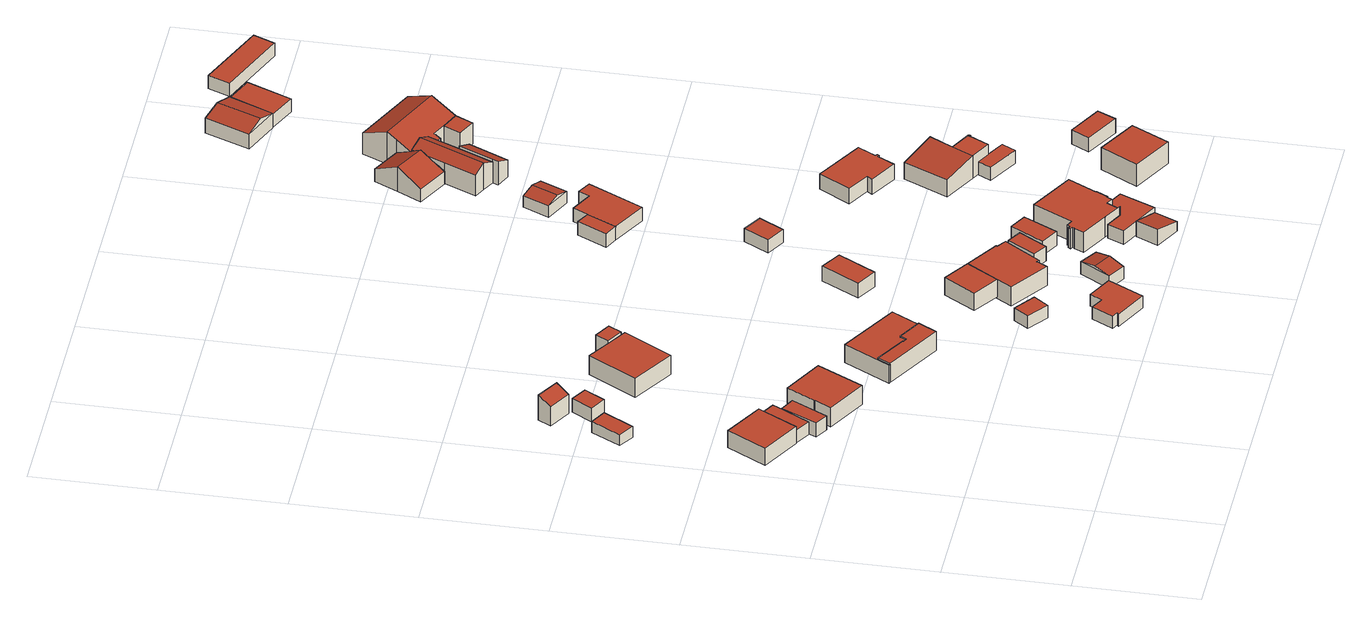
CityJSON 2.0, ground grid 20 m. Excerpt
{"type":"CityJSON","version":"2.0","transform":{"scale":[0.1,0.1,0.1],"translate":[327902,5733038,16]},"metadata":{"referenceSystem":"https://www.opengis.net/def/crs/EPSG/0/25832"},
"CityObjects":{
"building1":{"type":"Building","attributes":{"Geometrietyp2DReferenz":"3000","Gemeindeschluessel":"05170012","function":"31001_1312","roofType":"1000","measuredHeight":3.12},"address":[{"country":"Germany","locality":"Hamminkeln","thoroughfareNumber":"96","thoroughfareName":"Alte Poststraße"}],"geometry":[{"type":"Solid","lod":"2","boundaries":[[[[0,1,2,3]],[[4,5,1,0]],[[6,7,5,4]],[[3,2,7,6]],[[4,0,3,6]],[[1,5,7,2]]]],"semantics":{"surfaces":[{"type":"WallSurface"},{"type":"RoofSurface"},{"type":"GroundSurface"}],"values":[[0,0,0,0,1,2]]}}]},
"building2":{"type":"Building","attributes":{"Geometrietyp2DReferenz":"3000","Gemeindeschluessel":"05170012","function":"31001_2463","roofType":"1000","measuredHeight":2.04},"address":[{"country":"Germany","locality":"Hamminkeln","thoroughfareNumber":"112","thoroughfareName":"Alte Poststraße"}],"geometry":[{"type":"Solid","lod":"2","boundaries":[[[[8,9,10,11]],[[12,13,9,8]],[[14,15,13,12]],[[11,10,15,14]],[[12,8,11,14]],[[9,13,15,10]]]],"semantics":{"surfaces":[{"type":"WallSurface"},{"type":"RoofSurface"},{"type":"GroundSurface"}],"values":[[0,0,0,0,1,2]]}}]},
"building3":{"type":"Building","attributes":{"Geometrietyp2DReferenz":"3000","Gemeindeschluessel":"05170012","function":"31001_2463","roofType":"1000","measuredHeight":2.29},"address":[{"country":"Germany","locality":"Hamminkeln","thoroughfareNumber":"96","thoroughfareName":"Alte Poststraße"}],"geometry":[{"type":"Solid","lod":"2","boundaries":[[[[16,17,18,19]],[[20,21,17,16]],[[22,23,21,20]],[[24,25,23,22]],[[19,18,25,24]],[[22,20,16,19,24]],[[17,21,23,25,18]]]],"semantics":{"surfaces":[{"type":"WallSurface"},{"type":"RoofSurface"},{"type":"GroundSurface"}],"values":[[0,0,0,0,0,1,2]]}}]},
"building4":{"type":"Building","attributes":{"Geometrietyp2DReferenz":"3000","Gemeindeschluessel":"05170012","function":"31001_2463","roofType":"1000","measuredHeight":2.63},"address":[{"country":"Germany","locality":"Hamminkeln","thoroughfareNumber":"98","thoroughfareName":"Alte Poststraße"}],"geometry":[{"type":"Solid","lod":"2","boundaries":[[[[26,27,28,29]],[[30,31,27,26]],[[32,33,31,30]],[[29,28,33,32]],[[30,26,29,32]],[[27,31,33,28]]]],"semantics":{"surfaces":[{"type":"WallSurface"},{"type":"RoofSurface"},{"type":"GroundSurface"}],"values":[[0,0,0,0,1,2]]}}]},
"building5":{"type":"Building","attributes":{"Geometrietyp2DReferenz":"3000","Gemeindeschluessel":"05170012","function":"51009_1610","roofType":"2100","measuredHeight":4.61},"geometry":[{"type":"Solid","lod":"2","boundaries":[[[[34,35,36,37]],[[38,39,35,34]],[[40,41,39,38]],[[37,36,41,40]],[[38,34,37,40]],[[35,39,41,36]]]],"semantics":{"surfaces":[{"type":"WallSurface"},{"type":"RoofSurface"},{"type":"GroundSurface"}],"values":[[0,0,0,0,1,2]]}}]},
"building6":{"type":"Building","attributes":{"Geometrietyp2DReferenz":"3000","Gemeindeschluessel":"05170012","function":"31001_2723","roofType":"1000","measuredHeight":2.5},"address":[{"country":"Germany","locality":"Hamminkeln","thoroughfareNumber":"112","thoroughfareName":"Alte Poststraße"}],"geometry":[{"type":"Solid","lod":"2","boundaries":[[[[42,43,44,45]],[[46,47,43,42]],[[48,49,47,46]],[[45,44,49,48]],[[46,42,45,48]],[[43,47,49,44]]]],"semantics":{"surfaces":[{"type":"WallSurface"},{"type":"RoofSurface"},{"type":"GroundSurface"}],"values":[[0,0,0,0,1,2]]}}]},
"building7":{"type":"Building","attributes":{"Geometrietyp2DReferenz":"3000","Gemeindeschluessel":"05170012","function":"31001_1312","roofType":"1000","measuredHeight":3.58},"address":[{"country":"Germany","locality":"Hamminkeln","thoroughfareNumber":"98","thoroughfareName":"Alte Poststraße"}],"geometry":[{"type":"Solid","lod":"2","boundaries":[[[[50,51,52,53]],[[54,55,51,50]],[[56,57,55,54]],[[58,59,57,56]],[[60,61,59,58]],[[53,52,61,60]],[[58,56,54,50,53,60]],[[51,55,57,59,61,52]]]],"semantics":{"surfaces":[{"type":"WallSurface"},{"type":"RoofSurface"},{"type":"GroundSurface"}],"values":[[0,0,0,0,0,0,1,2]]}}]},
"building8":{"type":"Building","attributes":{"Geometrietyp2DReferenz":"3000","Gemeindeschluessel":"05170012","function":"31001_1312","roofType":"1000","measuredHeight":3.48},"address":[{"country":"Germany","locality":"Hamminkeln","thoroughfareNumber":"114","thoroughfareName":"Alte Poststraße"}],"geometry":[{"type":"Solid","lod":"2","boundaries":[[[[62,63,64,65]],[[66,67,63,62]],[[68,69,67,66]],[[70,71,69,68]],[[65,64,71,70]],[[68,66,62,65,70]],[[63,67,69,71,64]]]],"semantics":{"surfaces":[{"type":"WallSurface"},{"type":"RoofSurface"},{"type":"GroundSurface"}],"values":[[0,0,0,0,0,1,2]]}}]},
"building9":{"type":"Building","attributes":{"Geometrietyp2DReferenz":"3000","Gemeindeschluessel":"05170012","function":"31001_1010","roofType":"1000","measuredHeight":3.49},"address":[{"country":"Germany","locality":"Hamminkeln","thoroughfareNumber":"100","thoroughfareName":"Alte Poststraße"}],"geometry":[{"type":"Solid","lod":"2","boundaries":[[[[72,73,74,75]],[[76,77,73,72]],[[78,79,77,76]],[[80,81,79,78]],[[82,83,81,80]],[[84,85,83,82]],[[86,87,85,84]],[[75,74,87,86]],[[84,82,80,78,76,72,75,86]],[[73,77,79,81,83,85,87,74]]]],"semantics":{"surfaces":[{"type":"WallSurface"},{"type":"RoofSurface"},{"type":"GroundSurface"}],"values":[[0,0,0,0,0,0,0,0,1,2]]}}]},
"building10":{"type":"Building","attributes":{"Geometrietyp2DReferenz":"3000","Gemeindeschluessel":"05170012","function":"31001_2723","roofType":"9999","measuredHeight":3.27},"address":[{"country":"Germany","locality":"Hamminkeln","thoroughfareNumber":"114","thoroughfareName":"Alte Poststraße"}],"geometry":[{"type":"Solid","lod":"2","boundaries":[[[[88,89,90,91]],[[89,92,93,90]],[[88,94,92,89]],[[91,95,94,88]],[[90,93,95,91]],[[92,94,95,93]]]],"semantics":{"surfaces":[{"type":"RoofSurface"},{"type":"WallSurface"},{"type":"GroundSurface"}],"values":[[0,1,1,1,1,2]]}}]},
"building11":{"type":"Building","attributes":{"Geometrietyp2DReferenz":"3000","Gemeindeschluessel":"05170012","function":"31001_1312","roofType":"1000","measuredHeight":3.31},"address":[{"country":"Germany","locality":"Hamminkeln","thoroughfareNumber":"100","thoroughfareName":"Alte Poststraße"}],"geometry":[{"type":"Solid","lod":"2","boundaries":[[[[96,97,98,99]],[[100,101,97,96]],[[102,83,101,100]],[[103,81,83,102]],[[104,79,81,103]],[[105,77,79,104]],[[106,73,77,105]],[[107,74,73,106]],[[108,87,74,107]],[[99,98,87,108]],[[107,106,105,104,103,102,100,96,99,108]],[[97,101,83,81,79,77,73,74,87,98]]]],"semantics":{"surfaces":[{"type":"WallSurface"},{"type":"RoofSurface"},{"type":"GroundSurface"}],"values":[[0,0,0,0,0,0,0,0,0,0,1,2]]}}]},
"building12":{"type":"Building","attributes":{"Geometrietyp2DReferenz":"3000","Gemeindeschluessel":"05170012","function":"51009_1610","roofType":"1000","measuredHeight":2.35},"geometry":[{"type":"Solid","lod":"2","boundaries":[[[[109,110,111,112]],[[113,114,110,109]],[[115,116,114,113]],[[112,111,116,115]],[[113,109,112,115]],[[110,114,116,111]]]],"semantics":{"surfaces":[{"type":"WallSurface"},{"type":"RoofSurface"},{"type":"GroundSurface"}],"values":[[0,0,0,0,1,2]]}}]},
"building13":{"type":"Building","attributes":{"Geometrietyp2DReferenz":"3000","Gemeindeschluessel":"05170012","function":"31001_1313","roofType":"1000","measuredHeight":2.15},"address":[{"country":"Germany","locality":"Hamminkeln","thoroughfareNumber":"102","thoroughfareName":"Alte Poststraße"}],"geometry":[{"type":"Solid","lod":"2","boundaries":[[[[117,118,119,120]],[[121,122,118,117]],[[123,124,122,121]],[[125,126,124,123]],[[127,128,126,125]],[[129,130,128,127]],[[131,132,130,129]],[[120,119,132,131]],[[129,127,125,123,121,117,120,131]],[[118,122,124,126,128,130,132,119]]]],"semantics":{"surfaces":[{"type":"WallSurface"},{"type":"RoofSurface"},{"type":"GroundSurface"}],"values":[[0,0,0,0,0,0,0,0,1,2]]}}]},
"building14":{"type":"Building","attributes":{"Geometrietyp2DReferenz":"3000","Gemeindeschluessel":"05170012","function":"31001_1312","roofType":"1000","measuredHeight":3.23},"address":[{"country":"Germany","locality":"Hamminkeln","thoroughfareNumber":"102","thoroughfareName":"Alte Poststraße"}],"geometry":[{"type":"Solid","lod":"2","boundaries":[[[[133,134,135,136]],[[137,138,134,133]],[[139,140,138,137]],[[136,135,140,139]],[[137,133,136,139]],[[134,138,140,135]]]],"semantics":{"surfaces":[{"type":"WallSurface"},{"type":"RoofSurface"},{"type":"GroundSurface"}],"values":[[0,0,0,0,1,2]]}}]},
"building15":{"type":"Building","attributes":{"Geometrietyp2DReferenz":"3000","Gemeindeschluessel":"05170012","function":"31001_1312","roofType":"1000","measuredHeight":3.48},"address":[{"country":"Germany","locality":"Hamminkeln","thoroughfareNumber":"102","thoroughfareName":"Alte Poststraße"}],"geometry":[{"type":"Solid","lod":"2","boundaries":[[[[141,142,143,137]],[[144,145,142,141]],[[146,147,145,144]],[[148,149,147,146]],[[150,151,149,148]],[[152,153,151,150]],[[154,155,153,152]],[[139,156,155,154]],[[137,143,156,139]],[[154,152,150,148,146,144,141,137,139]],[[142,145,147,149,151,153,155,156,143]]]],"semantics":{"surfaces":[{"type":"WallSurface"},{"type":"RoofSurface"},{"type":"GroundSurface"}],"values":[[0,0,0,0,0,0,0,0,0,1,2]]}}]},
"building16":{"type":"Building","attributes":{"Geometrietyp2DReferenz":"3000","Gemeindeschluessel":"05170012","function":"31001_2463","roofType":"1000","measuredHeight":2.72},"address":[{"country":"Germany","locality":"Hamminkeln","thoroughfareNumber":"118","thoroughfareName":"Alte Poststraße"}],"geometry":[{"type":"Solid","lod":"2","boundaries":[[[[157,158,159,160]],[[161,162,158,157]],[[163,164,162,161]],[[160,159,164,163]],[[161,157,160,163]],[[158,162,164,159]]]],"semantics":{"surfaces":[{"type":"WallSurface"},{"type":"RoofSurface"},{"type":"GroundSurface"}],"values":[[0,0,0,0,1,2]]}}]},
"building17":{"type":"Building","attributes":{"Geometrietyp2DReferenz":"3000","Gemeindeschluessel":"05170012","function":"31001_1313","roofType":"3100","measuredHeight":2.9},"address":[{"country":"Germany","locality":"Hamminkeln","thoroughfareNumber":"102","thoroughfareName":"Alte Poststraße"}],"geometry":[{"type":"Solid","lod":"2","boundaries":[[[[165,166,167,168]],[[169,170,166,165]],[[171,172,170,169]],[[168,167,172,171]],[[165,173,169]],[[171,174,168]],[[168,174,173,165]],[[169,173,174,171]],[[166,170,172,167]]]],"semantics":{"surfaces":[{"type":"WallSurface"},{"type":"RoofSurface"},{"type":"GroundSurface"}],"values":[[0,0,0,0,0,0,1,1,2]]}}]},
"building18":{"type":"Building","attributes":{"Geometrietyp2DReferenz":"3000","Gemeindeschluessel":"05170012","function":"31001_2463","roofType":"1000","measuredHeight":2.66},"address":[{"country":"Germany","locality":"Hamminkeln","thoroughfareNumber":"104","thoroughfareName":"Alte Poststraße"}],"geometry":[{"type":"Solid","lod":"2","boundaries":[[[[175,176,177,178]],[[179,180,176,175]],[[181,182,180,179]],[[178,177,182,181]],[[179,175,178,181]],[[176,180,182,177]]]],"semantics":{"surfaces":[{"type":"WallSurface"},{"type":"RoofSurface"},{"type":"GroundSurface"}],"values":[[0,0,0,0,1,2]]}}]},
"building19":{"type":"Building","attributes":{"Geometrietyp2DReferenz":"3000","Gemeindeschluessel":"05170012","function":"31001_2723","roofType":"1000","measuredHeight":2.42},"geometry":[{"type":"Solid","lod":"2","boundaries":[[[[183,184,185,186]],[[187,188,184,183]],[[189,190,188,187]],[[186,185,190,189]],[[187,183,186,189]],[[184,188,190,185]]]],"semantics":{"surfaces":[{"type":"WallSurface"},{"type":"RoofSurface"},{"type":"GroundSurface"}],"values":[[0,0,0,0,1,2]]}}]},
"building20":{"type":"Building","attributes":{"Geometrietyp2DReferenz":"3000","Gemeindeschluessel":"05170012","function":"31001_2463","roofType":"1000","measuredHeight":2.55},"address":[{"country":"Germany","locality":"Hamminkeln","thoroughfareNumber":"104","thoroughfareName":"Alte Poststraße"}],"geometry":[{"type":"Solid","lod":"2","boundaries":[[[[191,192,193,194]],[[195,196,192,191]],[[197,198,196,195]],[[194,193,198,197]],[[195,191,194,197]],[[192,196,198,193]]]],"semantics":{"surfaces":[{"type":"WallSurface"},{"type":"RoofSurface"},{"type":"GroundSurface"}],"values":[[0,0,0,0,1,2]]}}]},
"building21":{"type":"Building","attributes":{"Geometrietyp2DReferenz":"3000","Gemeindeschluessel":"05170012","function":"31001_1313","roofType":"2100","measuredHeight":2.98},"address":[{"country":"Germany","locality":"Hamminkeln","thoroughfareNumber":"104","thoroughfareName":"Alte Poststraße"}],"geometry":[{"type":"Solid","lod":"2","boundaries":[[[[199,200,201,202]],[[203,204,200,199]],[[205,206,204,203]],[[202,201,206,205]],[[203,199,202,205]],[[200,204,206,201]]]],"semantics":{"surfaces":[{"type":"WallSurface"},{"type":"RoofSurface"},{"type":"GroundSurface"}],"values":[[0,0,0,0,1,2]]}}]},
"building22":{"type":"Building","attributes":{"Geometrietyp2DReferenz":"3000","Gemeindeschluessel":"05170012","function":"51009_1610","roofType":"1000","measuredHeight":2.52},"geometry":[{"type":"Solid","lod":"2","boundaries":[[[[207,208,209,210]],[[211,212,208,207]],[[213,214,212,211]],[[215,216,214,213]],[[217,218,216,215]],[[219,220,218,217]],[[221,222,220,219]],[[223,224,222,221]],[[225,226,224,223]],[[227,228,226,225]],[[210,209,228,227]],[[225,223,221,219,217,215,213,211,207,210,227]],[[208,212,214,216,218,220,222,224,226,228,209]]]],"semantics":{"surfaces":[{"type":"WallSurface"},{"type":"RoofSurface"},{"type":"GroundSurface"}],"values":[[0,0,0,0,0,0,0,0,0,0,0,1,2]]}}]},
"building23":{"type":"Building","attributes":{"Geometrietyp2DReferenz":"3000","Gemeindeschluessel":"05170012","function":"31001_1312","roofType":"1000","measuredHeight":3.74},"address":[{"country":"Germany","locality":"Hamminkeln","thoroughfareNumber":"104","thoroughfareName":"Alte Poststraße"}],"geometry":[{"type":"Solid","lod":"2","boundaries":[[[[229,230,231,232]],[[233,234,230,229]],[[235,236,234,233]],[[237,238,236,235]],[[239,240,238,237]],[[241,242,240,239]],[[243,244,242,241]],[[245,246,244,243]],[[247,248,246,245]],[[249,250,248,247]],[[251,252,250,249]],[[253,254,252,251]],[[255,256,254,253]],[[257,258,256,255]],[[259,260,258,257]],[[261,262,260,259]],[[263,264,262,261]],[[265,266,264,263]],[[267,268,266,265]],[[232,231,268,267]],[[265,263,261,259,257,255,253,251,249,247,245,243,241,239,237,235,233,229,232,267]],[[230,234,236,238,240,242,244,246,248,250,252,254,256,258,260,262,264,266,268,231]]]],"semantics":{"surfaces":[{"type":"WallSurface"},{"type":"RoofSurface"},{"type":"GroundSurface"}],"values":[[0,0,0,0,0,0,0,0,0,0,0,0,0,0,0,0,0,0,0,0,1,2]]}}]},
"building24":{"type":"Building","attributes":{"Gemeindeschluessel":"05170012","Geometrietyp2DReferenz":"3000","function":"31001_1010"},"address":[{"country":"Germany","locality":"Hamminkeln","thoroughfareNumber":"15a","thoroughfareName":"Alte Poststraße"}],"children":["building24-1","building24-2"]},
"building24-1":{"type":"BuildingPart","attributes":{"roofType":"1000","measuredHeight":2.51},"parents":["building24"],"geometry":[{"type":"Solid","lod":"2","boundaries":[[[[269,270,271,272]],[[273,274,275,276]],[[277,278,274,273]],[[279,280,278,277]],[[281,282,280,279]],[[272,271,282,281]],[[279,277,273,276,269,272,281]],[[270,275,274,278,280,282,271]],[[276,275,270,269]]]],"semantics":{"surfaces":[{"type":"WallSurface"},{"type":"RoofSurface"},{"type":"GroundSurface"},{"type":"ClosureSurface"}],"values":[[0,0,0,0,0,0,1,2,3]]}}]},
"building24-2":{"type":"BuildingPart","attributes":{"roofType":"1000","measuredHeight":2.51},"parents":["building24"],"geometry":[{"type":"Solid","lod":"2","boundaries":[[[[283,284,285,286]],[[276,275,284,283]],[[286,285,270,269]],[[276,283,286,269]],[[284,275,270,285]],[[269,270,275,276]]]],"semantics":{"surfaces":[{"type":"WallSurface"},{"type":"RoofSurface"},{"type":"GroundSurface"},{"type":"ClosureSurface"}],"values":[[0,0,0,1,2,3]]}}]},
"building25":{"type":"Building","attributes":{"Geometrietyp2DReferenz":"3000","Gemeindeschluessel":"05170012","function":"31001_1313","roofType":"3100","measuredHeight":2.82},"address":[{"country":"Germany","locality":"Hamminkeln","thoroughfareNumber":"15","thoroughfareName":"Alte Poststraße"}],"geometry":[{"type":"Solid","lod":"2","boundaries":[[[[287,288,289,290]],[[291,292,288,287]],[[293,294,292,291]],[[290,289,294,293]],[[287,295,291]],[[293,296,290]],[[290,296,295,287]],[[291,295,296,293]],[[288,292,294,289]]]],"semantics":{"surfaces":[{"type":"WallSurface"},{"type":"RoofSurface"},{"type":"GroundSurface"}],"values":[[0,0,0,0,0,0,1,1,2]]}}]},
"building26":{"type":"Building","attributes":{"Geometrietyp2DReferenz":"3000","Gemeindeschluessel":"05170012","function":"31001_1312","roofType":"1000","measuredHeight":2.75},"address":[{"country":"Germany","locality":"Hamminkeln","thoroughfareNumber":"120","thoroughfareName":"Alte Poststraße"}],"geometry":[{"type":"Solid","lod":"2","boundaries":[[[[297,298,299,300]],[[301,302,298,297]],[[303,304,302,301]],[[305,306,304,303]],[[307,308,306,305]],[[309,310,308,307]],[[311,312,310,309]],[[313,314,312,311]],[[315,316,314,313]],[[300,299,316,315]],[[313,311,309,307,305,303,301,297,300,315]],[[298,302,304,306,308,310,312,314,316,299]]]],"semantics":{"surfaces":[{"type":"WallSurface"},{"type":"RoofSurface"},{"type":"GroundSurface"}],"values":[[0,0,0,0,0,0,0,0,0,0,1,2]]}}]},
"building27":{"type":"Building","attributes":{"Gemeindeschluessel":"05170012","Geometrietyp2DReferenz":"3000","function":"31001_1312"},"address":[{"country":"Germany","locality":"Hamminkeln","thoroughfareNumber":"122","thoroughfareName":"Alte Poststraße"}],"children":["building27-1","building27-2"]},
"building27-1":{"type":"BuildingPart","attributes":{"roofType":"2100","measuredHeight":4.17},"parents":["building27"],"geometry":[{"type":"Solid","lod":"2","boundaries":[[[[317,318,319,320]],[[321,322,318,317]],[[323,324,322,321]],[[325,326,324,323]],[[323,321,317,320,325]],[[318,322,324,326,319]],[[320,319,326,325]]]],"semantics":{"surfaces":[{"type":"WallSurface"},{"type":"RoofSurface"},{"type":"GroundSurface"},{"type":"ClosureSurface"}],"values":[[0,0,0,0,1,2,3]]}}]},
"building27-2":{"type":"BuildingPart","attributes":{"roofType":"1000","measuredHeight":4.17},"parents":["building27"],"geometry":[{"type":"Solid","lod":"2","boundaries":[[[[327,328,329,330]],[[331,332,328,327]],[[333,334,332,331]],[[320,319,334,333]],[[335,336,326,325]],[[337,338,336,335]],[[330,329,338,337]],[[335,325,320,333,331,327,330,337]],[[328,332,334,319,326,336,338,329]],[[325,326,319,320]]]],"semantics":{"surfaces":[{"type":"WallSurface"},{"type":"RoofSurface"},{"type":"GroundSurface"},{"type":"ClosureSurface"}],"values":[[0,0,0,0,0,0,0,1,2,3]]}}]},
"building28":{"type":"Building","attributes":{"Geometrietyp2DReferenz":"3000","Gemeindeschluessel":"05170012","function":"51009_1610","roofType":"9999","measuredHeight":2.42},"geometry":[{"type":"Solid","lod":"2","boundaries":[[[[339,340,341,342]],[[340,343,344,341]],[[339,345,343,340]],[[342,346,345,339]],[[341,344,346,342]],[[343,345,346,344]]]],"semantics":{"surfaces":[{"type":"RoofSurface"},{"type":"WallSurface"},{"type":"GroundSurface"}],"values":[[0,1,1,1,1,2]]}}]},
"building29":{"type":"Building","attributes":{"Geometrietyp2DReferenz":"3000","Gemeindeschluessel":"05170012","function":"31001_2463","roofType":"3100","measuredHeight":4.52},"address":[{"country":"Germany","locality":"Hamminkeln","thoroughfareNumber":"15","thoroughfareName":"Alte Poststraße"}],"geometry":[{"type":"Solid","lod":"2","boundaries":[[[[347,348,349,350]],[[351,352,348,347]],[[353,354,352,351]],[[355,356,354,353]],[[357,358,356,355]],[[359,360,358,357]],[[361,362,360,359]],[[350,349,362,361]],[[353,351,347,355]],[[350,361,359,357,355,347]],[[348,352,354,356,358,360,362,349]]]],"semantics":{"surfaces":[{"type":"WallSurface"},{"type":"RoofSurface"},{"type":"GroundSurface"}],"values":[[0,0,0,0,0,0,0,0,1,1,2]]}}]},
"building30":{"type":"Building","attributes":{"Geometrietyp2DReferenz":"3000","Gemeindeschluessel":"05170012","function":"31001_1312","roofType":"1000","measuredHeight":3.98},"address":[{"country":"Germany","locality":"Hamminkeln","thoroughfareNumber":"106","thoroughfareName":"Alte Poststraße"}],"geometry":[{"type":"Solid","lod":"2","boundaries":[[[[363,364,365,366]],[[367,368,364,363]],[[369,370,368,367]],[[366,365,370,369]],[[367,363,366,369]],[[364,368,370,365]]]],"semantics":{"surfaces":[{"type":"WallSurface"},{"type":"RoofSurface"},{"type":"GroundSurface"}],"values":[[0,0,0,0,1,2]]}}]},
"building31":{"type":"Building","attributes":{"Geometrietyp2DReferenz":"3000","Gemeindeschluessel":"05170012","function":"31001_1010","roofType":"3100","measuredHeight":4.8},"address":[{"country":"Germany","locality":"Hamminkeln","thoroughfareNumber":"15","thoroughfareName":"Alte Poststraße"}],"geometry":[{"type":"Solid","lod":"2","boundaries":[[[[371,372,373,374]],[[375,376,372,371]],[[377,378,376,375]],[[379,380,378,377]],[[381,382,380,379]],[[383,384,382,381]],[[385,386,384,383]],[[387,388,386,385]],[[374,373,388,387]],[[379,377,375,371,381]],[[374,387,385,383,381,371]],[[372,376,378,380,382,384,386,388,373]]]],"semantics":{"surfaces":[{"type":"WallSurface"},{"type":"RoofSurface"},{"type":"GroundSurface"}],"values":[[0,0,0,0,0,0,0,0,0,1,1,2]]}}]},
"building32":{"type":"Building","attributes":{"Geometrietyp2DReferenz":"3000","Gemeindeschluessel":"05170012","function":"31001_2723","roofType":"2100","measuredHeight":4.36},"address":[{"country":"Germany","locality":"Hamminkeln","thoroughfareNumber":"15","thoroughfareName":"Alte Poststraße"}],"geometry":[{"type":"Solid","lod":"2","boundaries":[[[[389,373,390,391]],[[392,388,373,389]],[[393,394,388,392]],[[395,396,394,393]],[[391,390,396,395]],[[393,392,389,391,395]],[[373,388,394,396,390]]]],"semantics":{"surfaces":[{"type":"WallSurface"},{"type":"RoofSurface"},{"type":"GroundSurface"}],"values":[[0,0,0,0,0,1,2]]}}]},
"building33":{"type":"Building","attributes":{"Geometrietyp2DReferenz":"3000","Gemeindeschluessel":"05170012","function":"31001_2463","roofType":"1000","measuredHeight":2.61},"address":[{"country":"Germany","locality":"Hamminkeln","thoroughfareNumber":"106","thoroughfareName":"Alte Poststraße"}],"geometry":[{"type":"Solid","lod":"2","boundaries":[[[[397,398,399,400]],[[401,402,398,397]],[[403,404,402,401]],[[400,399,404,403]],[[401,397,400,403]],[[398,402,404,399]]]],"semantics":{"surfaces":[{"type":"WallSurface"},{"type":"RoofSurface"},{"type":"GroundSurface"}],"values":[[0,0,0,0,1,2]]}}]},
"building34":{"type":"Building","attributes":{"Gemeindeschluessel":"05170012","Geometrietyp2DReferenz":"3000","function":"31001_1010"},"address":[{"country":"Germany","locality":"Hamminkeln","thoroughfareNumber":"15","thoroughfareName":"Alte Poststraße"}],"children":["building34-1","building34-2"]},
"building34-1":{"type":"BuildingPart","attributes":{"roofType":"3100","measuredHeight":5.9},"parents":["building34"],"geometry":[{"type":"Solid","lod":"2","boundaries":[[[[405,406,407,408]],[[409,410,406,405]],[[411,412,410,409]],[[413,414,412,411]],[[415,416,414,413]],[[417,418,416,415]],[[419,420,421,422]],[[423,424,420,419]],[[425,426,424,423]],[[427,428,426,425]],[[429,430,428,427]],[[408,407,430,429]],[[405,408,429,427,425,423,419,422,417,415,409]],[[413,411,409,415]],[[406,410,412,414,416,418,421,420,424,426,428,430,407]],[[422,421,418,417]]]],"semantics":{"surfaces":[{"type":"WallSurface"},{"type":"RoofSurface"},{"type":"GroundSurface"},{"type":"ClosureSurface"}],"values":[[0,0,0,0,0,0,0,0,0,0,0,0,1,1,2,3]]}}]},
"building34-2":{"type":"BuildingPart","attributes":{"roofType":"1000","measuredHeight":3.9},"parents":["building34"],"geometry":[{"type":"Solid","lod":"2","boundaries":[[[[422,421,431,432]],[[433,434,418,417]],[[432,431,434,433]],[[417,422,432,433]],[[421,418,434,431]],[[417,418,421,422]]]],"semantics":{"surfaces":[{"type":"WallSurface"},{"type":"RoofSurface"},{"type":"GroundSurface"},{"type":"ClosureSurface"}],"values":[[0,0,0,1,2,3]]}}]},
"building35":{"type":"Building","attributes":{"Geometrietyp2DReferenz":"3000","Gemeindeschluessel":"05170012","function":"31001_1010","roofType":"3100","measuredHeight":3.56},"address":[{"country":"Germany","locality":"Hamminkeln","thoroughfareNumber":"15a","thoroughfareName":"Alte Poststraße"}],"geometry":[{"type":"Solid","lod":"2","boundaries":[[[[435,436,437,438]],[[439,440,436,435]],[[441,442,440,439]],[[438,437,442,441]],[[435,443,439]],[[441,444,438]],[[438,444,443,435]],[[439,443,444,441]],[[436,440,442,437]]]],"semantics":{"surfaces":[{"type":"WallSurface"},{"type":"RoofSurface"},{"type":"GroundSurface"}],"values":[[0,0,0,0,0,0,1,1,2]]}}]},
"building36":{"type":"Building","attributes":{"Geometrietyp2DReferenz":"3000","Gemeindeschluessel":"05170012","function":"51009_1610","roofType":"1000","measuredHeight":2.39},"geometry":[{"type":"Solid","lod":"2","boundaries":[[[[445,446,447,448]],[[449,450,446,445]],[[451,452,450,449]],[[448,447,452,451]],[[449,445,448,451]],[[446,450,452,447]]]],"semantics":{"surfaces":[{"type":"WallSurface"},{"type":"RoofSurface"},{"type":"GroundSurface"}],"values":[[0,0,0,0,1,2]]}}]},
"building37":{"type":"Building","attributes":{"Geometrietyp2DReferenz":"3000","Gemeindeschluessel":"05170012","function":"31001_1313","roofType":"1000","measuredHeight":2.38},"address":[{"country":"Germany","locality":"Hamminkeln","thoroughfareNumber":"15a","thoroughfareName":"Alte Poststraße"}],"geometry":[{"type":"Solid","lod":"2","boundaries":[[[[453,454,455,456]],[[457,458,454,453]],[[459,460,458,457]],[[456,455,460,459]],[[457,453,456,459]],[[454,458,460,455]]]],"semantics":{"surfaces":[{"type":"WallSurface"},{"type":"RoofSurface"},{"type":"GroundSurface"}],"values":[[0,0,0,0,1,2]]}}]}
},
"vertices":[
[13,508,44],[13,508,13],[78,472,13],[78,472,44],[49,572,44],[49,572,13],[114,536,44],[114,536,13],
[30,714,47],[30,714,27],[58,763,27],[58,763,47],[5,729,47],[5,729,27],[32,777,47],[32,777,27],
[79,472,36],[79,472,13],[105,458,13],[105,458,36],[113,533,36],[113,533,13],[139,519,36],[139,519,13],[131,504,36],[131,504,13],
[131,504,37],[131,504,11],[103,446,11],[103,446,37],[155,492,37],[155,492,11],[124,434,37],[124,434,11],
[21,857,93],[21,857,47],[9,836,47],[9,836,82],[58,836,93],[58,836,47],[46,815,82],[46,815,47],
[78,796,71],[78,796,46],[52,811,46],[52,811,71],[58,763,71],[58,763,46],[32,777,71],[32,777,46],
[148,456,46],[148,456,11],[133,429,11],[133,429,46],[148,457,46],[148,457,11],[173,503,46],[173,503,11],[239,468,46],[239,468,11],[199,393,46],[199,393,11],
[106,724,82],[106,724,47],[175,682,47],[175,682,82],[153,803,82],[153,803,47],[189,781,82],[189,781,47],[222,761,82],[222,761,47],
[327,354,45],[327,354,10],[276,383,10],[276,383,45],[326,353,45],[326,353,10],[333,350,45],[333,350,10],[339,360,45],[339,360,10],[377,339,45],[377,339,10],[360,309,45],[360,309,10],[265,362,45],[265,362,10],
[189,781,86],[216,766,86],[228,787,86],[201,802,86],[216,766,53],[228,787,53],[189,781,53],[201,802,53],
[305,439,43],[305,439,10],[262,363,10],[262,363,43],[402,384,43],[402,384,10],[377,339,43],[339,360,43],[333,350,43],[326,353,43],[327,354,43],[276,383,43],[265,362,43],
[482,160,28],[482,160,5],[500,184,5],[500,184,28],[449,185,28],[449,185,5],[466,209,28],[466,209,5],
[570,83,23],[570,83,1],[529,104,1],[529,104,23],[539,25,23],[539,25,1],[485,52,23],[485,52,1],[488,55,23],[488,55,1],[478,60,23],[478,60,1],[497,95,23],[497,95,1],[518,84,23],[518,84,1],
[498,321,48],[498,321,16],[465,270,16],[465,270,48],[540,294,48],[540,294,16],[507,242,48],[507,242,16],
[594,260,48],[594,260,13],[540,294,13],[593,258,48],[593,258,13],[608,248,48],[608,248,13],[568,189,48],[568,189,13],[564,192,48],[564,192,13],[554,174,48],[554,174,13],[491,218,48],[491,218,13],[507,242,13],
[491,508,50],[491,508,23],[456,446,23],[456,446,50],[525,488,50],[525,488,23],[490,427,50],[490,427,23],
[576,83,27],[576,83,4],[604,66,4],[604,66,27],[605,132,27],[605,132,4],[634,114,27],[634,114,4],[590,107,33],[619,90,33],
[618,246,43],[618,246,16],[590,201,16],[590,201,43],[641,232,43],[641,232,16],[613,187,43],[613,187,16],
[526,574,85],[526,574,61],[549,614,61],[549,614,85],[495,591,85],[495,591,61],[518,632,85],[518,632,61],
[655,248,43],[655,248,17],[625,194,17],[625,194,43],[683,233,43],[683,233,17],[654,178,43],[654,178,17],
[755,46,25],[755,46,7],[713,67,7],[713,67,36],[738,9,25],[738,9,7],[696,31,36],[696,31,7],
[749,120,34],[749,120,9],[748,117,9],[748,117,34],[781,104,34],[781,104,9],[755,46,34],[755,46,9],[686,81,34],[686,81,9],[699,108,34],[699,108,9],[726,94,34],[726,94,9],[722,97,34],[722,97,9],[731,115,34],[731,115,9],[742,109,34],[742,109,9],[747,118,34],[747,118,9],
[748,117,50],[748,117,13],[758,136,13],[758,136,50],[747,118,50],[747,118,13],[742,109,50],[742,109,13],[731,115,50],[731,115,13],[722,97,50],[722,97,13],[726,94,50],[726,94,13],[695,111,50],[695,111,13],[649,136,50],[649,136,13],[657,152,50],[657,152,13],[658,152,50],[658,152,13],[659,155,50],[659,155,13],[655,157,50],[655,157,13],[658,161,50],[658,161,13],[661,159,50],[661,159,13],[664,164,50],[664,164,13],[674,159,50],[674,159,13],[708,223,50],[708,223,13],[782,183,50],[782,183,13],[757,136,50],[757,136,13],
[480,822,91],[480,822,66],[537,792,66],[537,792,91],[516,894,91],[516,894,66],[504,870,66],[504,870,91],[552,876,91],[552,876,66],[561,894,91],[561,894,66],[583,882,91],[583,882,66],
[483,881,91],[483,881,66],[458,833,66],[458,833,91],
[556,911,92],[556,911,71],[576,955,71],[576,955,92],[513,931,92],[513,931,71],[533,974,92],[533,974,71],[535,921,99],[554,964,99],
[729,441,82],[729,441,54],[745,469,54],[745,469,82],[684,466,82],[684,466,54],[690,475,82],[690,475,54],[654,496,82],[654,496,54],[684,547,82],[684,547,54],[763,502,82],[763,502,54],[747,473,82],[747,473,54],[750,471,82],[750,471,54],[748,467,82],[748,467,54],
[725,359,66],[725,359,35],[779,330,35],[779,330,77],[760,431,65],[760,431,35],[817,402,77],[817,402,35],[797,364,77],[797,364,35],
[831,342,77],[831,342,35],[832,344,35],[832,344,77],[829,343,77],[829,343,35],[813,312,77],[813,312,35],[831,346,77],[831,346,35],[830,345,77],[830,345,35],
[779,302,59],[830,274,59],[842,296,59],[791,324,59],[830,274,35],[842,296,35],[779,302,35],[791,324,35],
[593,1142,114],[593,1142,69],[599,1157,69],[599,1157,106],[574,1102,92],[574,1102,69],[521,1129,92],[521,1129,69],[542,1168,114],[542,1168,69],[562,1207,92],[562,1207,69],[610,1182,92],[610,1182,69],[598,1157,106],[598,1157,69],
[933,113,54],[933,113,14],[867,149,14],[867,149,54],[900,52,54],[900,52,14],[833,88,54],[833,88,14],
[570,1041,118],[570,1041,70],[589,1031,70],[589,1031,108],[550,1050,108],[550,1050,70],[574,1102,108],[574,1102,70],[599,1157,108],[599,1157,70],[619,1148,118],[619,1148,70],[638,1139,108],[638,1139,70],[634,1130,108],[634,1130,70],[615,1087,108],[615,1087,70],
[589,1031,113],[585,1022,70],[585,1022,113],[615,1087,113],[639,1076,101],[639,1076,70],[608,1011,101],[608,1011,70],
[965,172,51],[965,172,25],[909,202,25],[909,202,51],[950,142,51],[950,142,25],[893,173,51],[893,173,25],
[610,1182,115],[610,1182,64],[598,1157,64],[598,1157,103],[617,1198,123],[617,1198,64],[636,1239,103],[636,1239,64],[743,1189,103],[743,1189,64],[724,1149,123],[724,1149,64],[706,1109,103],[706,1109,64],[654,1132,103],[654,1132,64],[676,1122,64],[676,1122,103],[650,1122,98],[650,1122,64],[634,1130,98],[634,1130,64],[638,1139,103],[638,1139,64],[599,1157,103],[599,1157,64],
[663,1094,64],[663,1094,103],[692,1080,103],[692,1080,64],
[688,1386,85],[688,1386,58],[719,1458,58],[719,1458,85],[627,1411,85],[627,1411,58],[657,1484,85],[657,1484,58],[658,1399,94],[688,1471,94],
[733,1366,83],[733,1366,59],[764,1439,59],[764,1439,83],[688,1386,83],[688,1386,59],[719,1458,83],[719,1458,59],
[878,1418,79],[878,1418,55],[893,1453,55],[893,1453,79],[762,1466,79],[762,1466,55],[777,1501,79],[777,1501,55]
]}
